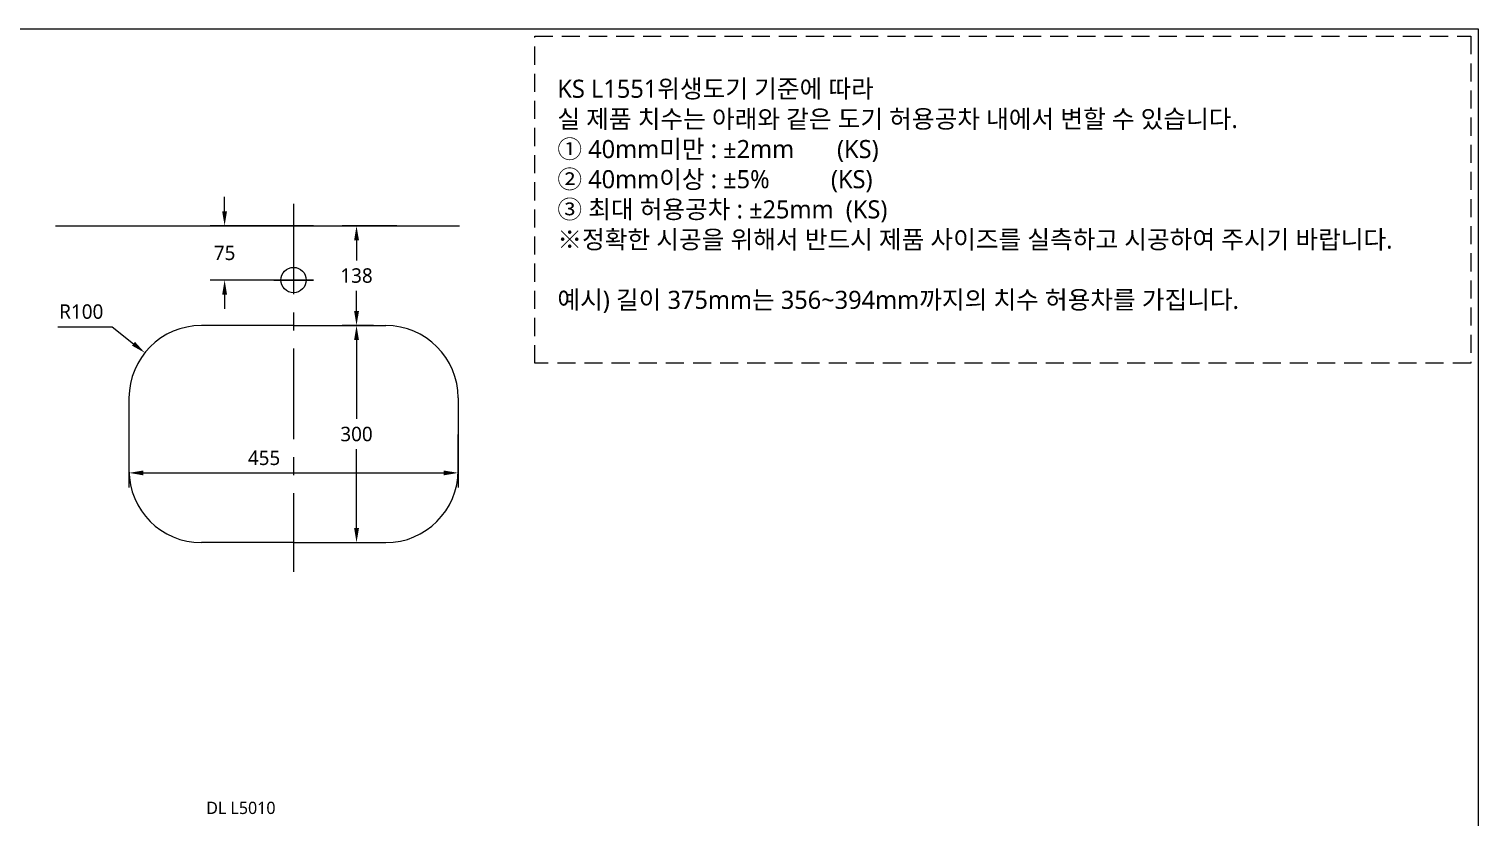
# Model space of a CAD drawing. Extents: x 283 to 7722, y -137 to 2100.
# Drawn here: x 5719 to 7722, y 1011 to 2100 of the extents above; entities that cross this region are included whole.
import ezdxf

# ---------------------------------------------------------------- set-up
doc = ezdxf.new("R2010")
doc.units = 0
doc.header["$LTSCALE"] = 50
doc.header["$MEASUREMENT"] = 0
for name, pattern in [('CENTER', [2, 1.25, -0.25, 0.25, -0.25]), ('DASHED', [0.75, 0.5, -0.25]), ('HIDDEN', [0.375, 0.25, -0.125])]:
    doc.linetypes.add(name, pattern=pattern)
doc.layers.get('0').update_dxf_attribs({"linetype": 'CONTINUOUS'})
doc.layers.get('DEFPOINTS').update_dxf_attribs({"linetype": 'CONTINUOUS'})
for name, color, linetype in [('2', 2, 'HIDDEN'), ('3', 3, 'CONTINUOUS'), ('5', 5, 'CONTINUOUS'), ('7', 7, 'CONTINUOUS'), ('CENTER', 2, 'CENTER'), ('SA-DOOR', 4, 'CONTINUOUS')]:
    doc.layers.add(name, color=color, linetype=linetype)
doc.styles.add('GHS', font='txt.shx', dxfattribs={"bigfont": 'ghs.shx'})
doc.styles.add('ROMANS', font='romans')
doc.styles.get("Standard").update_dxf_attribs({"font": 'NanumGothic.ttf'})
doc.dimstyles.get("Standard").update_dxf_attribs({"dimtxt": 2.5, "dimasz": 2, "dimexe": 2, "dimexo": 1, "dimgap": 2, "dimtad": 1, "dimdec": 0, "dimlfac": 10, "dimrnd": 1, "dimzin": 0, "dimdsep": 46, "dimtxsty": 'Standard', "dimcen": 0, "dimclrd": 7, "dimclre": 7, "dimclrt": 2, "dimadec": 0, "dimazin": 0, "dimtfac": 1, "dimtdec": 0, "dimtofl": 0, "dimtmove": 0, "dimatfit": 3, "dimfxl": 0, "dimtolj": 1, "dimtzin": 0, "dimarcsym": 0})

# ---------------------------------------------------------------- blocks, each defined once
blk = doc.blocks.new('*D37')
at = {"color": 3, "lineweight": -2}
for p, q in [((5989.8, 1848), (5989.8, 1868)), ((6112.6, 1828), (5969.8, 1828)), ((6112.6, 1753), (5969.8, 1753)), ((5989.8, 1733), (5989.8, 1713))]:
    blk.add_line(p, q, dxfattribs=at)
at = {"color": 3}
for points in [[(5986.4, 1848), (5993.1, 1848), (5989.8, 1828)], [(5986.4, 1733), (5993.1, 1733), (5989.8, 1753)]]:
    blk.add_solid(points, dxfattribs=at)
at = {"layer": 'DEFPOINTS', "color": 0}
for p in [(5989.8, 1828), (6112.6, 1828), (6112.6, 1753)]:
    blk.add_point(p, dxfattribs=at)
at = {"color": 2, "insert": (5989.8, 1790.5), "char_height": 20, "attachment_point": 5}
blk.add_mtext('\\A1;75', dxfattribs=at)
blk = doc.blocks.new('*D44')
at = {"color": 3, "lineweight": -2}
for p, q in [((5857.6, 1571.8), (5857.6, 1466.5)), ((6312.6, 1571.8), (6312.6, 1466.5)), ((5877.6, 1486.5), (6292.6, 1486.5))]:
    blk.add_line(p, q, dxfattribs=at)
at = {"color": 3}
for points in [[(5877.6, 1489.8), (5877.6, 1483.1), (5857.6, 1486.5)], [(6292.6, 1489.8), (6292.6, 1483.1), (6312.6, 1486.5)]]:
    blk.add_solid(points, dxfattribs=at)
at = {"layer": 'DEFPOINTS', "color": 0}
for p in [(5857.6, 1571.8), (6312.6, 1571.8), (6312.6, 1486.5)]:
    blk.add_point(p, dxfattribs=at)
at = {"color": 2, "insert": (6044.3, 1507.2), "char_height": 20, "attachment_point": 5}
blk.add_mtext('\\A1;455', dxfattribs=at)
blk = doc.blocks.new('*D45')
at = {"color": 3, "lineweight": -2}
for p, q in [((6085.1, 1690.1), (6192.1, 1690.1)), ((6172.1, 1670.1), (6172.1, 1561)), ((6172.1, 1410.1), (6172.1, 1519.2)), ((6085.1, 1390.1), (6192.1, 1390.1))]:
    blk.add_line(p, q, dxfattribs=at)
at = {"color": 3}
for points in [[(6168.8, 1670.1), (6175.5, 1670.1), (6172.1, 1690.1)], [(6168.8, 1410.1), (6175.5, 1410.1), (6172.1, 1390.1)]]:
    blk.add_solid(points, dxfattribs=at)
at = {"layer": 'DEFPOINTS', "color": 0}
for p in [(6085.1, 1690.1), (6085.1, 1390.1), (6172.1, 1390.1)]:
    blk.add_point(p, dxfattribs=at)
at = {"color": 2, "insert": (6172.1, 1540.1), "char_height": 20, "attachment_point": 5}
blk.add_mtext('\\A1;300', dxfattribs=at)
blk = doc.blocks.new('*D47')
at = {"color": 3, "lineweight": -2}
for p, q in [((6228, 1828), (6152.1, 1828)), ((6172.1, 1808), (6172.1, 1780)), ((6172.1, 1710.1), (6172.1, 1738.2)), ((6195.7, 1690.1), (6152.1, 1690.1))]:
    blk.add_line(p, q, dxfattribs=at)
at = {"color": 3}
for points in [[(6168.8, 1808), (6175.5, 1808), (6172.1, 1828)], [(6168.8, 1710.1), (6175.5, 1710.1), (6172.1, 1690.1)]]:
    blk.add_solid(points, dxfattribs=at)
at = {"layer": 'DEFPOINTS', "color": 0}
for p in [(6172.1, 1828), (6228, 1828), (6195.7, 1690.1)]:
    blk.add_point(p, dxfattribs=at)
at = {"color": 2, "insert": (6172.1, 1759.1), "char_height": 20, "attachment_point": 5}
blk.add_mtext('\\A1;138', dxfattribs=at)
blk = doc.blocks.new('*D27')
at = {"color": 3, "lineweight": -2}
for p, q in [((5759.1, 1688.5), (5834.4, 1688.5)), ((5834.4, 1688.5), (5863.8, 1664.9))]:
    blk.add_line(p, q, dxfattribs=at)
at = {"color": 3}
blk.add_solid([(5865.9, 1667.6), (5861.8, 1662.3), (5879.5, 1652.5)], dxfattribs=at)
at = {"layer": 'DEFPOINTS', "color": 0}
for p in [(5879.5, 1652.5), (5957.6, 1590.1)]:
    blk.add_point(p, dxfattribs=at)
at = {"color": 2, "insert": (5791.7, 1709.3), "char_height": 20, "attachment_point": 5}
blk.add_mtext('\\A1;R100', dxfattribs=at)

msp = doc.modelspace()

# ---------------------------------------------------------------- linework, layer by layer
for p, q in [((6085.12126, 1690.07575), (5957.62126, 1690.07575)), ((6085.12126, 1690.07575), (6212.62126, 1690.07575)), ((5857.62126, 1590.07575), (5857.62126, 1490.07575)), ((6312.62126, 1590.07575), (6312.62126, 1539.57575)), ((6312.62126, 1490.07575), (6312.62126, 1539.57575)), ((6085.12126, 1390.07575), (5957.62126, 1390.07575)), ((6085.12126, 1390.07575), (6212.62126, 1390.07575))]:
    msp.add_line(p, q)
for centre, start, end in [((5957.62126, 1590.07575), 90, 180), ((6212.62126, 1590.07575), 0, 90), ((5957.62126, 1490.07575), 180, 270), ((6212.62126, 1490.07575), 270, 0)]:
    msp.add_arc(centre, 100, start, end)
at = {"layer": '3', "linetype": 'DASHED'}
msp.add_lwpolyline([(6418.34771, 2090), (7712.22427, 2090), (7712.22427, 1638.15344), (6418.34771, 1638.15344)], close=True, dxfattribs=at)
at = {"layer": '5'}
msp.add_line((5755.90846, 1828.03947), (6314.33406, 1828.03947), dxfattribs=at)
at = {"layer": '7'}
msp.add_circle((6085.12126, 1753.03947), 17.5, dxfattribs=at)
at = {"layer": 'CENTER', "color": 2, "linetype": 'CENTER', "ltscale": 2}
for p, q in [((6085.12126, 1858.27412), (6085.12126, 1349.84793)), ((6057.62126, 1753.03947), (6112.62126, 1753.03947))]:
    msp.add_line(p, q, dxfattribs=at)
at = {"layer": 'SA-DOOR', "color": 7}
msp.add_lwpolyline([(4138.48016, 2100), (7722.22427, 2100), (7722.22427, -137.42071), (4138.48016, -137.42071)], close=True, dxfattribs=at)

# ---------------------------------------------------------------- texts
at = {"color": 2, "insert": (5964.34852, 1032.0061), "char_height": 17, "attachment_point": 1, "style": 'GHS'}
msp.add_mtext_dynamic_manual_height_columns('{\\fNanumGothic|b0|i0|c129|p50;DL L5010}', width=155.8345136, gutter_width=13.505, heights=[0], dxfattribs=at)
at = {"layer": '2', "color": 7, "insert": (6449.72427, 1868.78309), "char_height": 25, "attachment_point": 4, "style": 'ROMANS'}
msp.add_mtext('{\\fNanumGothic|b0|i0|c0|p50;KS L1551\\fNanumGothic|b0|i0|c129|p50;위생도기 기준에 따라 \\P실 제품 치수는 아래와 같은 도기 허용공차 내에서 변할 수 있습니다. \\fNanumGothic|b0|i0|c0|p50;\\P\\fNanumGothic|b0|i0|c129|p50;① \\fNanumGothic|b0|i0|c0|p50;40mm\\fNanumGothic|b0|i0|c129|p50;미만 : ±2mm       (KS)\\fNanumGothic|b0|i0|c0|p50; \\P\\fNanumGothic|b0|i0|c129|p50;② \\fNanumGothic|b0|i0|c0|p50;40mm\\fNanumGothic|b0|i0|c129|p50;이상 : ±5%          (KS)\\fNanumGothic|b0|i0|c0|p50;\\P\\fNanumGothic|b0|i0|c129|p50;③ 최대 허용공차 : ±25mm  (KS)\\fNanumGothic|b0|i0|c0|p50;\\P※\\fNanumGothic|b0|i0|c129|p50;정확한 시공을 위해서 반드시 제품 사이즈를 실측하고 시공하여 주시기 바랍니다\\fNanumGothic|b0|i0|c0|p50;.\\P\\P\\fNanumGothic|b0|i0|c129|p50;예시\\fNanumGothic|b0|i0|c0|p50;) \\fNanumGothic|b0|i0|c129|p50;길이 375\\fNanumGothic|b0|i0|c0|p50;mm\\fNanumGothic|b0|i0|c129|p50;는 3\\fNanumGothic|b0|i0|c0|p50;56~\\fNanumGothic|b0|i0|c129|p50;394\\fNanumGothic|b0|i0|c0|p50;mm\\fNanumGothic|b0|i0|c129|p50;까지의 치수 허용차를 가집니다\\fNanumGothic|b0|i0|c0|p50;.}', dxfattribs=at)

# ---------------------------------------------------------------- dimensions: what is measured, and where the dimension line sits
dim = msp.add_linear_dim(base=(5989.76109, 1828.03947), p1=(6112.62126, 1753.03947), p2=(6112.62126, 1828.03947), angle=90, dimstyle='Standard', override={"dimtxt": 20, "dimasz": 20, "dimexe": 20, "dimexo": 0, "dimgap": 10, "dimtih": 1, "dimtoh": 1, "dimdec": 4, "dimlfac": 1, "dimzin": 8, "dimclrd": 3, "dimclre": 3, "dimtdec": 4, "dimarcsym": 1})
dim.commit()
dim.dimension.update_dxf_attribs({"geometry": '*D37', "text_midpoint": (5989.76109, 1790.53947), "dimtype": 160})
for base, p1, p2, picture, middle in [((6172.11712, 1828.03947), (6195.72685, 1690.07575), (6227.9936, 1828.03947), '*D47', (6172.11712, 1759.05761)), ((6172.11712, 1390.07575), (6085.12126, 1690.07575), (6085.12126, 1390.07575), '*D45', (6172.11712, 1540.07575))]:
    dim = msp.add_linear_dim(base=base, p1=p1, p2=p2, angle=90, dimstyle='Standard', override={"dimtxt": 20, "dimasz": 20, "dimexe": 20, "dimexo": 0, "dimgap": 10, "dimtih": 1, "dimtoh": 1, "dimdec": 4, "dimlfac": 1, "dimzin": 8, "dimclrd": 3, "dimclre": 3, "dimtdec": 4, "dimarcsym": 1})
    dim.commit()
    dim.dimension.update_dxf_attribs({"geometry": picture, "text_midpoint": middle})
dim = msp.add_radius_dim(center=(5957.62126, 1590.07575), mpoint=(5879.47286, 1652.46827), dimstyle='Standard', override={"dimtxt": 20, "dimasz": 20, "dimexe": 20, "dimexo": 0, "dimgap": 10, "dimtih": 1, "dimtoh": 1, "dimdec": 4, "dimlfac": 1, "dimzin": 8, "dimclrd": 3, "dimclre": 3, "dimtdec": 4, "dimarcsym": 1})
dim.commit()
dim.dimension.update_dxf_attribs({"geometry": '*D27', "text_midpoint": (5791.7391, 1688.46516), "dimtype": 164})
dim = msp.add_linear_dim(base=(6312.62126, 1486.47711), p1=(5857.62126, 1571.82575), p2=(6312.62126, 1571.82575), dimstyle='Standard', override={"dimtxt": 20, "dimasz": 20, "dimexe": 20, "dimexo": 0, "dimgap": 10, "dimdec": 4, "dimlfac": 1, "dimzin": 8, "dimclrd": 3, "dimclre": 3, "dimtdec": 4, "dimarcsym": 1})
dim.commit()
dim.dimension.update_dxf_attribs({"geometry": '*D44', "text_midpoint": (6044.34782, 1486.47711), "dimtype": 160})

doc.saveas('drawing.dxf')
